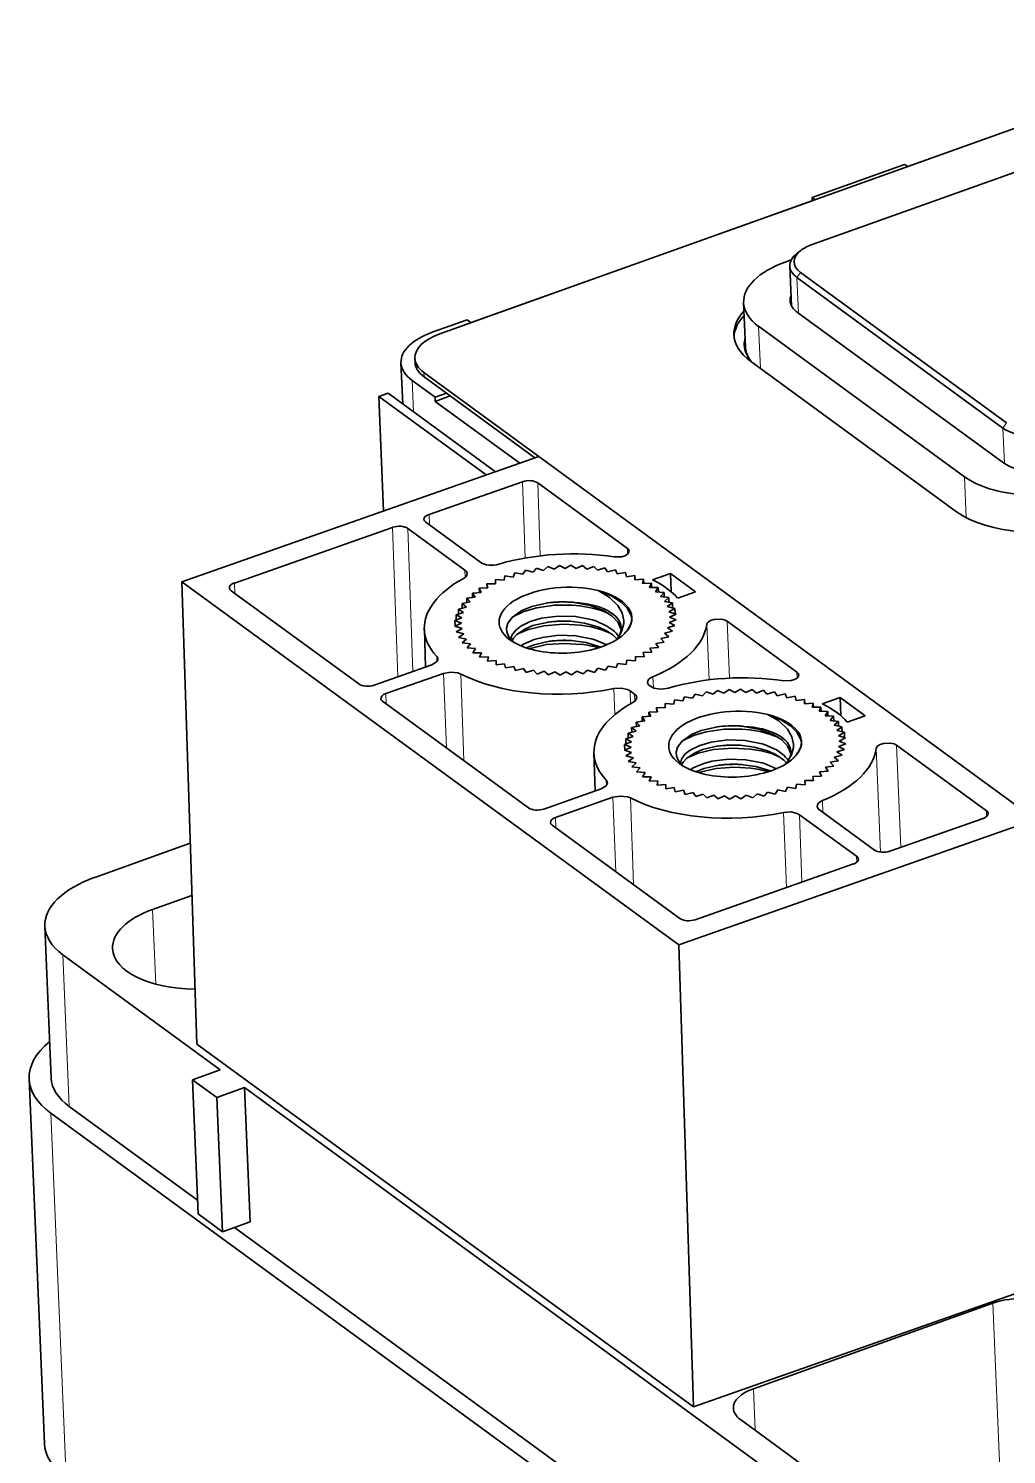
# Model space of a CAD drawing. Extents: x -1334 to -16, y -214 to 699.
# Drawn here: x -638.9 to -594.8, y 167.3 to 231.7 of the extents above; entities that cross this region are included whole.
import ezdxf

# ---------------------------------------------------------------- set-up
doc = ezdxf.new("R2010")
doc.units = 0

msp = doc.modelspace()

# ---------------------------------------------------------------- linework, layer by layer
at = {"color": 7, "lineweight": 35}
for p, q in [((-581.757, 231.677), (-620.319, 217.889)), ((-593.44, 195.961), (-615.857, 212.351)), ((-631.962, 206.681), (-609.544, 190.291)), ((-631.297, 185.812), (-631.962, 206.681)), ((-609.544, 190.291), (-608.879, 169.422)), ((-608.879, 169.422), (-631.297, 185.812)), ((-629.138, 183.852), (-569.54, 140.279)), ((-561.886, 127.127), (-637.887, 182.693)), ((-570.565, 134.383), (-629.587, 177.535))]:
    msp.add_line(p, q, dxfattribs=at)
at = {"color": 7, "lineweight": 35, "ltscale": 0.412161}
msp.add_line((-583.682, 230.99), (-599.206, 225.439), dxfattribs=at)
at = {"color": 7, "lineweight": 35, "ltscale": 0.377548}
msp.add_line((-589.304, 227.005), (-603.524, 221.921), dxfattribs=at)
at = {"color": 7, "lineweight": 35, "ltscale": 0.111043}
msp.add_line((-599.345, 225.54), (-603.527, 224.045), dxfattribs=at)
at = {"color": 7, "lineweight": 35, "ltscale": 0.004319}
for p, q in [((-599.205, 225.438), (-599.345, 225.54)), ((-603.527, 224.045), (-603.388, 223.943))]:
    msp.add_line(p, q, dxfattribs=at)
at = {"color": 7, "lineweight": 35, "ltscale": 0.409909}
msp.add_line((-603.474, 223.913), (-618.913, 218.393), dxfattribs=at)
at = {"color": 7, "lineweight": 35, "ltscale": 0.003742}
msp.add_line((-603.527, 224.045), (-603.521, 223.895), dxfattribs=at)
at = {"color": 7, "lineweight": 35, "ltscale": 0.00502}
msp.add_line((-604.034, 221.653), (-604.193, 221.53), dxfattribs=at)
at = {"color": 7, "lineweight": 35, "ltscale": 0.007247}
msp.add_line((-604.736, 221.127), (-604.463, 221.225), dxfattribs=at)
at = {"color": 7, "lineweight": 35, "ltscale": 0.044624}
msp.add_line((-604.531, 220.944), (-604.456, 219.16), dxfattribs=at)
at = {"color": 7, "lineweight": 13, "ltscale": 0.007069}
for p, q in [((-604.046, 220.663), (-604.206, 220.43)), ((-594.75, 213.867), (-594.91, 213.634))]:
    msp.add_line(p, q, dxfattribs=at)
at = {"color": 7, "lineweight": 35, "ltscale": 0.287861}
for p, q in [((-604.206, 220.43), (-594.91, 213.634)), ((-604.046, 220.663), (-594.75, 213.867)), ((-604.182, 218.855), (-594.887, 212.059)), ((-596.643, 211.431), (-605.938, 218.227)), ((-606.297, 216.652), (-597.001, 209.856))]:
    msp.add_line(p, q, dxfattribs=at)
at = {"color": 7, "lineweight": 13, "ltscale": 0.040201}
msp.add_line((-604.206, 220.43), (-604.138, 218.823), dxfattribs=at)
at = {"color": 7, "lineweight": 35, "ltscale": 0.049865}
msp.add_line((-606.613, 219.294), (-606.529, 217.301), dxfattribs=at)
at = {"color": 7, "lineweight": 35, "ltscale": 0.041974}
msp.add_line((-619.091, 218.523), (-620.672, 217.958), dxfattribs=at)
at = {"color": 7, "lineweight": 35, "ltscale": 0.005547}
msp.add_line((-618.911, 218.392), (-619.091, 218.523), dxfattribs=at)
at = {"color": 7, "lineweight": 13, "ltscale": 0.04742}
msp.add_line((-605.938, 218.227), (-605.859, 216.332), dxfattribs=at)
at = {"color": 7, "lineweight": 35, "ltscale": 0.046642}
msp.add_line((-622, 214.719), (-622.078, 216.583), dxfattribs=at)
at = {"color": 7, "lineweight": 35, "ltscale": 0.004878}
msp.add_line((-621.45, 216.784), (-621.442, 216.589), dxfattribs=at)
at = {"color": 7, "lineweight": 35, "ltscale": 0.032003}
msp.add_line((-621.573, 215.784), (-620.539, 215.029), dxfattribs=at)
at = {"color": 7, "lineweight": 13, "ltscale": 0.035556}
msp.add_line((-621.513, 214.363), (-621.573, 215.784), dxfattribs=at)
at = {"color": 7, "lineweight": 35, "ltscale": 0.16059}
msp.add_line((-621.043, 216.142), (-615.858, 212.35), dxfattribs=at)
at = {"color": 7, "lineweight": 13, "ltscale": 0.004878}
msp.add_line((-621.043, 216.142), (-621.035, 215.947), dxfattribs=at)
at = {"color": 7, "lineweight": 35, "ltscale": 0.031156}
msp.add_line((-621.035, 215.947), (-620.029, 215.211), dxfattribs=at)
at = {"color": 7, "lineweight": 35, "ltscale": 0.011104}
msp.add_line((-622.661, 215.203), (-623.079, 215.053), dxfattribs=at)
at = {"color": 7, "lineweight": 35, "ltscale": 0.150029}
msp.add_line((-622.661, 215.203), (-617.817, 211.661), dxfattribs=at)
at = {"color": 7, "lineweight": 35, "ltscale": 0.013547}
msp.add_line((-620.539, 215.029), (-620.029, 215.211), dxfattribs=at)
at = {"color": 7, "lineweight": 35, "ltscale": 0.123777}
msp.add_line((-620.029, 215.211), (-616.032, 212.289), dxfattribs=at)
at = {"color": 7, "lineweight": 35, "ltscale": 0.129327}
msp.add_line((-623.079, 215.053), (-622.862, 209.885), dxfattribs=at)
at = {"color": 7, "lineweight": 35, "ltscale": 0.149963}
msp.add_line((-623.079, 215.053), (-618.237, 211.513), dxfattribs=at)
at = {"color": 7, "lineweight": 35, "ltscale": 0.00477}
msp.add_line((-620.531, 214.838), (-620.539, 215.029), dxfattribs=at)
at = {"color": 7, "lineweight": 35, "ltscale": 0.018054}
msp.add_line((-620.531, 214.838), (-619.851, 215.081), dxfattribs=at)
at = {"color": 7, "lineweight": 35, "ltscale": 0.118166}
msp.add_line((-620.531, 214.838), (-616.716, 212.048), dxfattribs=at)
at = {"color": 7, "lineweight": 13, "ltscale": 0.040166}
msp.add_line((-594.91, 213.634), (-594.843, 212.029), dxfattribs=at)
at = {"color": 7, "lineweight": 35, "ltscale": 0.426839}
for p, q in [((-615.857, 212.351), (-631.962, 206.681)), ((-609.544, 190.291), (-593.44, 195.961))]:
    msp.add_line(p, q, dxfattribs=at)
at = {"color": 7, "lineweight": 13, "ltscale": 0.046127}
msp.add_line((-596.566, 209.588), (-596.643, 211.431), dxfattribs=at)
at = {"color": 7, "lineweight": 35, "ltscale": 0.111666}
msp.add_line((-616.6, 211.211), (-620.813, 209.728), dxfattribs=at)
at = {"color": 7, "lineweight": 13, "ltscale": 0.086303}
msp.add_line((-616.479, 207.761), (-616.6, 211.211), dxfattribs=at)
at = {"color": 7, "lineweight": 35, "ltscale": 0.125382}
msp.add_line((-611.86, 208.199), (-615.908, 211.159), dxfattribs=at)
at = {"color": 7, "lineweight": 13, "ltscale": 0.082458}
msp.add_line((-615.908, 211.159), (-615.793, 207.862), dxfattribs=at)
at = {"color": 7, "lineweight": 35, "ltscale": 0.076858}
msp.add_line((-620.958, 209.381), (-618.476, 207.566), dxfattribs=at)
at = {"color": 7, "lineweight": 13, "ltscale": 0.011728}
for p, q in [((-620.813, 209.728), (-620.792, 209.259)), ((-629.577, 206.167), (-629.598, 206.635)), ((-622.742, 201.17), (-622.764, 201.638)), ((-615.088, 195.573), (-615.109, 196.042))]:
    msp.add_line(p, q, dxfattribs=at)
at = {"color": 7, "lineweight": 35, "ltscale": 0.189277}
msp.add_line((-622.457, 209.149), (-629.598, 206.635), dxfattribs=at)
at = {"color": 7, "lineweight": 13, "ltscale": 0.168818}
msp.add_line((-622.22, 202.401), (-622.457, 209.149), dxfattribs=at)
at = {"color": 7, "lineweight": 35, "ltscale": 0.079638}
for p, q in [((-619.194, 207.217), (-621.765, 209.097)), ((-601.515, 194.292), (-604.087, 196.172))]:
    msp.add_line(p, q, dxfattribs=at)
at = {"color": 7, "lineweight": 13, "ltscale": 0.161501}
msp.add_line((-621.539, 202.641), (-621.765, 209.097), dxfattribs=at)
at = {"color": 7, "lineweight": 13, "ltscale": 0.006651}
for p, q in [((-611.854, 207.933), (-611.86, 208.199)), ((-604.199, 202.336), (-604.205, 202.602))]:
    msp.add_line(p, q, dxfattribs=at)
at = {"color": 7, "lineweight": 35, "ltscale": 0.006527}
for p, q in [((-615.448, 207.38), (-615.642, 207.206)), ((-613.856, 202.53), (-613.662, 202.705)), ((-607.793, 201.784), (-607.987, 201.609))]:
    msp.add_line(p, q, dxfattribs=at)
at = {"color": 7, "lineweight": 35, "ltscale": 0.007904}
for p, q in [((-615.157, 207.258), (-615.448, 207.38)), ((-614.148, 202.653), (-613.856, 202.53)), ((-607.502, 201.661), (-607.793, 201.784)), ((-606.493, 197.056), (-606.201, 196.934))]:
    msp.add_line(p, q, dxfattribs=at)
at = {"color": 7, "lineweight": 35, "ltscale": 0.007045}
for p, q in [((-614.928, 207.423), (-615.157, 207.258)), ((-614.376, 202.488), (-614.148, 202.653)), ((-607.273, 201.826), (-607.502, 201.661))]:
    msp.add_line(p, q, dxfattribs=at)
at = {"color": 7, "lineweight": 35, "ltscale": 0.007407}
for p, q in [((-614.666, 207.285), (-614.928, 207.423)), ((-614.639, 202.626), (-614.376, 202.488)), ((-607.011, 201.689), (-607.273, 201.826)), ((-606.984, 197.029), (-606.721, 196.892))]:
    msp.add_line(p, q, dxfattribs=at)
at = {"color": 7, "lineweight": 35, "ltscale": 0.007556}
for p, q in [((-614.405, 207.438), (-614.666, 207.285)), ((-614.899, 202.473), (-614.639, 202.626)), ((-606.75, 201.842), (-607.011, 201.689))]:
    msp.add_line(p, q, dxfattribs=at)
at = {"color": 7, "lineweight": 35, "ltscale": 0.006892}
for p, q in [((-614.175, 207.287), (-614.405, 207.438)), ((-615.13, 202.624), (-614.899, 202.473)), ((-606.52, 201.69), (-606.75, 201.842)), ((-607.475, 197.028), (-607.245, 196.876))]:
    msp.add_line(p, q, dxfattribs=at)
at = {"color": 7, "lineweight": 35, "ltscale": 0.008044}
for p, q in [((-613.885, 207.426), (-614.175, 207.287)), ((-615.42, 202.485), (-615.13, 202.624)), ((-606.23, 201.83), (-606.52, 201.69)), ((-607.765, 196.888), (-607.475, 197.028))]:
    msp.add_line(p, q, dxfattribs=at)
at = {"color": 7, "lineweight": 35, "ltscale": 0.006378}
for p, q in [((-613.689, 207.263), (-613.885, 207.426)), ((-606.034, 201.666), (-606.23, 201.83))]:
    msp.add_line(p, q, dxfattribs=at)
at = {"color": 7, "lineweight": 35, "ltscale": 0.008492}
for p, q in [((-613.373, 207.387), (-613.689, 207.263)), ((-605.718, 201.791), (-606.034, 201.666))]:
    msp.add_line(p, q, dxfattribs=at)
at = {"color": 7, "lineweight": 35, "ltscale": 0.00589}
for p, q in [((-613.213, 207.214), (-613.373, 207.387)), ((-616.091, 202.697), (-615.932, 202.524)), ((-605.559, 201.617), (-605.718, 201.791)), ((-608.436, 197.101), (-608.277, 196.927))]:
    msp.add_line(p, q, dxfattribs=at)
at = {"color": 7, "lineweight": 13, "ltscale": 0.008158}
for p, q in [((-619.194, 207.217), (-619.183, 206.891)), ((-611.539, 201.62), (-611.528, 201.294))]:
    msp.add_line(p, q, dxfattribs=at)
at = {"color": 7, "lineweight": 35, "ltscale": 0.009632}
for p, q in [((-617.424, 206.759), (-617.808, 206.789)), ((-609.769, 201.163), (-610.154, 201.193))]:
    msp.add_line(p, q, dxfattribs=at)
at = {"color": 7, "lineweight": 35, "ltscale": 0.004868}
for p, q in [((-617.808, 206.789), (-617.805, 206.595)), ((-611.496, 203.122), (-611.499, 203.316)), ((-610.154, 201.193), (-610.151, 200.998)), ((-603.841, 197.525), (-603.844, 197.72))]:
    msp.add_line(p, q, dxfattribs=at)
at = {"color": 7, "lineweight": 35, "ltscale": 0.004967}
for p, q in [((-617.386, 206.954), (-617.424, 206.759)), ((-611.918, 202.957), (-611.88, 203.152)), ((-609.731, 201.358), (-609.769, 201.163)), ((-604.263, 197.36), (-604.225, 197.555))]:
    msp.add_line(p, q, dxfattribs=at)
at = {"color": 7, "lineweight": 35, "ltscale": 0.009417}
for p, q in [((-617.013, 206.904), (-617.386, 206.954)), ((-612.292, 203.007), (-611.918, 202.957)), ((-609.358, 201.308), (-609.731, 201.358)), ((-604.637, 197.41), (-604.263, 197.36))]:
    msp.add_line(p, q, dxfattribs=at)
at = {"color": 7, "lineweight": 35, "ltscale": 0.005214}
for p, q in [((-616.934, 207.097), (-617.013, 206.904)), ((-612.371, 202.814), (-612.292, 203.007)), ((-609.279, 201.501), (-609.358, 201.308))]:
    msp.add_line(p, q, dxfattribs=at)
at = {"color": 7, "lineweight": 35, "ltscale": 0.009131}
for p, q in [((-616.575, 207.028), (-616.934, 207.097)), ((-608.92, 201.431), (-609.279, 201.501)), ((-605.074, 197.287), (-604.716, 197.217))]:
    msp.add_line(p, q, dxfattribs=at)
at = {"color": 7, "lineweight": 35, "ltscale": 0.005579}
for p, q in [((-616.456, 207.217), (-616.575, 207.028)), ((-608.802, 201.62), (-608.92, 201.431))]:
    msp.add_line(p, q, dxfattribs=at)
at = {"color": 7, "lineweight": 35, "ltscale": 0.008777}
for p, q in [((-616.117, 207.129), (-616.456, 207.217)), ((-613.188, 202.782), (-612.848, 202.694)), ((-605.533, 197.186), (-605.193, 197.098))]:
    msp.add_line(p, q, dxfattribs=at)
at = {"color": 7, "lineweight": 35, "ltscale": 0.006029}
for p, q in [((-615.959, 207.312), (-616.117, 207.129)), ((-613.345, 202.599), (-613.188, 202.782)), ((-608.305, 201.715), (-608.462, 201.532)), ((-605.69, 197.003), (-605.533, 197.186))]:
    msp.add_line(p, q, dxfattribs=at)
at = {"color": 7, "lineweight": 35, "ltscale": 0.008366}
for p, q in [((-615.642, 207.206), (-615.959, 207.312)), ((-613.662, 202.705), (-613.345, 202.599))]:
    msp.add_line(p, q, dxfattribs=at)
at = {"color": 7, "lineweight": 35, "ltscale": 0.008889}
for p, q in [((-612.875, 207.322), (-613.213, 207.214)), ((-605.22, 201.725), (-605.559, 201.617))]:
    msp.add_line(p, q, dxfattribs=at)
at = {"color": 7, "lineweight": 35, "ltscale": 0.005462}
for p, q in [((-612.754, 207.14), (-612.875, 207.322)), ((-616.55, 202.771), (-616.43, 202.589)), ((-605.099, 201.543), (-605.22, 201.725)), ((-608.896, 197.175), (-608.775, 196.993))]:
    msp.add_line(p, q, dxfattribs=at)
at = {"color": 7, "lineweight": 35, "ltscale": 0.009222}
for p, q in [((-612.396, 207.23), (-612.754, 207.14)), ((-604.741, 201.634), (-605.099, 201.543))]:
    msp.add_line(p, q, dxfattribs=at)
at = {"color": 7, "lineweight": 35, "ltscale": 0.005127}
for p, q in [((-612.315, 207.042), (-612.396, 207.23)), ((-616.989, 202.869), (-616.908, 202.681)), ((-604.66, 201.445), (-604.741, 201.634)), ((-609.334, 197.272), (-609.253, 197.084))]:
    msp.add_line(p, q, dxfattribs=at)
at = {"color": 7, "lineweight": 35, "ltscale": 0.009489}
for p, q in [((-611.942, 207.114), (-612.315, 207.042)), ((-604.288, 201.517), (-604.66, 201.445))]:
    msp.add_line(p, q, dxfattribs=at)
at = {"color": 7, "lineweight": 35, "ltscale": 0.004921}
for p, q in [((-611.902, 206.921), (-611.942, 207.114)), ((-617.402, 202.99), (-617.362, 202.797)), ((-604.247, 201.325), (-604.288, 201.517)), ((-609.748, 197.393), (-609.707, 197.201))]:
    msp.add_line(p, q, dxfattribs=at)
at = {"color": 7, "lineweight": 35, "ltscale": 0.00968}
for p, q in [((-611.518, 206.974), (-611.902, 206.921)), ((-603.864, 201.377), (-604.247, 201.325))]:
    msp.add_line(p, q, dxfattribs=at)
at = {"color": 7, "lineweight": 35, "ltscale": 0.004871}
for p, q in [((-611.519, 206.779), (-611.518, 206.974)), ((-617.785, 203.132), (-617.786, 202.937)), ((-603.864, 201.182), (-603.864, 201.377)), ((-610.131, 197.535), (-610.131, 197.341))]:
    msp.add_line(p, q, dxfattribs=at)
at = {"color": 7, "lineweight": 35, "ltscale": 0.009792}
for p, q in [((-611.129, 206.812), (-611.519, 206.779)), ((-618.176, 203.099), (-617.785, 203.132))]:
    msp.add_line(p, q, dxfattribs=at)
at = {"color": 7, "lineweight": 35, "ltscale": 0.004858}
for p, q in [((-611.518, 206.974), (-611.511, 206.78)), ((-603.864, 201.377), (-603.856, 201.183))]:
    msp.add_line(p, q, dxfattribs=at)
at = {"color": 7, "lineweight": 35, "ltscale": 0.004982}
for p, q in [((-611.17, 206.617), (-611.129, 206.812)), ((-618.134, 203.294), (-618.176, 203.099)), ((-603.515, 201.02), (-603.474, 201.215))]:
    msp.add_line(p, q, dxfattribs=at)
at = {"color": 7, "lineweight": 35, "ltscale": 0.004837}
for p, q in [((-611.129, 206.812), (-611.121, 206.618)), ((-618.196, 206.604), (-618.189, 206.411)), ((-610.541, 201.008), (-610.534, 200.814)), ((-603.474, 201.215), (-603.467, 201.022))]:
    msp.add_line(p, q, dxfattribs=at)
at = {"color": 7, "lineweight": 35, "ltscale": 0.021481}
for p, q in [((-610.722, 206.776), (-609.911, 207.061)), ((-608.78, 206.234), (-609.59, 205.949)), ((-603.067, 201.18), (-602.257, 201.465)), ((-601.125, 200.637), (-601.935, 200.352))]:
    msp.add_line(p, q, dxfattribs=at)
at = {"color": 7, "lineweight": 35, "ltscale": 0.035049}
msp.add_line((-609.911, 207.061), (-608.78, 206.234), dxfattribs=at)
at = {"color": 7, "lineweight": 35, "ltscale": 0.020445}
for p, q in [((-609.886, 206.244), (-609.911, 207.061)), ((-602.257, 201.465), (-602.231, 200.648))]:
    msp.add_line(p, q, dxfattribs=at)
at = {"color": 7, "lineweight": 35, "ltscale": 0.178401}
msp.add_line((-623.983, 202.077), (-629.743, 206.288), dxfattribs=at)
at = {"color": 7, "lineweight": 35, "ltscale": 0.009798}
for p, q in [((-618.46, 206.213), (-618.851, 206.182)), ((-610.806, 200.617), (-611.196, 200.586)), ((-603.189, 198.101), (-602.798, 198.132))]:
    msp.add_line(p, q, dxfattribs=at)
at = {"color": 7, "lineweight": 35, "ltscale": 0.005493}
for p, q in [((-618.851, 206.182), (-618.727, 206.001)), ((-610.453, 203.729), (-610.577, 203.91))]:
    msp.add_line(p, q, dxfattribs=at)
at = {"color": 7, "lineweight": 35, "ltscale": 0.004925}
for p, q in [((-618.851, 206.182), (-618.844, 205.986)), ((-611.196, 200.586), (-611.189, 200.389))]:
    msp.add_line(p, q, dxfattribs=at)
at = {"color": 7, "lineweight": 35, "ltscale": 0.009821}
for p, q in [((-618.152, 206.412), (-618.545, 206.401)), ((-610.497, 200.815), (-610.89, 200.805))]:
    msp.add_line(p, q, dxfattribs=at)
at = {"color": 7, "lineweight": 35, "ltscale": 0.00515}
for p, q in [((-618.545, 206.401), (-618.46, 206.213)), ((-610.759, 203.51), (-610.844, 203.698)), ((-610.89, 200.805), (-610.806, 200.617)), ((-603.105, 197.913), (-603.189, 198.101))]:
    msp.add_line(p, q, dxfattribs=at)
at = {"color": 7, "lineweight": 35, "ltscale": 0.004854}
for p, q in [((-618.545, 206.401), (-618.538, 206.207)), ((-610.89, 200.805), (-610.883, 200.611))]:
    msp.add_line(p, q, dxfattribs=at)
at = {"color": 7, "lineweight": 35, "ltscale": 0.009766}
msp.add_line((-617.805, 206.595), (-618.196, 206.604), dxfattribs=at)
at = {"color": 7, "lineweight": 35, "ltscale": 0.004932}
for p, q in [((-618.196, 206.604), (-618.152, 206.412)), ((-610.541, 201.008), (-610.497, 200.815))]:
    msp.add_line(p, q, dxfattribs=at)
at = {"color": 7, "lineweight": 35, "ltscale": 0.009824}
for p, q in [((-610.777, 206.629), (-611.17, 206.617)), ((-618.527, 203.282), (-618.134, 203.294)), ((-603.123, 201.032), (-603.515, 201.02))]:
    msp.add_line(p, q, dxfattribs=at)
at = {"color": 7, "lineweight": 35, "ltscale": 0.00524}
for p, q in [((-610.86, 206.436), (-610.777, 206.629)), ((-603.205, 200.84), (-603.123, 201.032))]:
    msp.add_line(p, q, dxfattribs=at)
at = {"color": 7, "lineweight": 35, "ltscale": 0.009774}
for p, q in [((-610.469, 206.428), (-610.86, 206.436)), ((-618.835, 203.483), (-618.445, 203.475)), ((-611.181, 197.886), (-610.79, 197.878))]:
    msp.add_line(p, q, dxfattribs=at)
at = {"color": 7, "lineweight": 35, "ltscale": 0.004869}
for p, q in [((-610.777, 206.629), (-610.77, 206.434)), ((-603.123, 201.032), (-603.115, 200.838))]:
    msp.add_line(p, q, dxfattribs=at)
at = {"color": 7, "lineweight": 35, "ltscale": 0.005614}
for p, q in [((-610.591, 206.24), (-610.469, 206.428)), ((-618.714, 203.671), (-618.835, 203.483)), ((-611.059, 198.075), (-611.181, 197.886))]:
    msp.add_line(p, q, dxfattribs=at)
at = {"color": 7, "lineweight": 35, "ltscale": 0.009645}
for p, q in [((-610.206, 206.211), (-610.591, 206.24)), ((-619.098, 203.7), (-618.714, 203.671)), ((-602.551, 200.615), (-602.936, 200.643))]:
    msp.add_line(p, q, dxfattribs=at)
at = {"color": 7, "lineweight": 35, "ltscale": 0.004957}
for p, q in [((-610.469, 206.428), (-610.461, 206.23)), ((-602.814, 200.832), (-602.807, 200.633))]:
    msp.add_line(p, q, dxfattribs=at)
at = {"color": 7, "lineweight": 35, "ltscale": 0.006069}
for p, q in [((-610.366, 206.029), (-610.206, 206.211)), ((-618.938, 203.882), (-619.098, 203.7))]:
    msp.add_line(p, q, dxfattribs=at)
at = {"color": 7, "lineweight": 35, "ltscale": 0.005105}
for p, q in [((-610.206, 206.211), (-610.198, 206.007)), ((-602.551, 200.615), (-602.544, 200.411))]:
    msp.add_line(p, q, dxfattribs=at)
at = {"color": 7, "lineweight": 35, "ltscale": 0.009247}
for p, q in [((-619.124, 205.544), (-619.483, 205.455)), ((-610.18, 204.367), (-609.821, 204.456)), ((-611.469, 199.948), (-611.828, 199.859)), ((-602.526, 198.77), (-602.167, 198.859))]:
    msp.add_line(p, q, dxfattribs=at)
at = {"color": 7, "lineweight": 35, "ltscale": 0.006935}
for p, q in [((-619.483, 205.455), (-619.25, 205.305)), ((-611.828, 199.859), (-611.595, 199.709))]:
    msp.add_line(p, q, dxfattribs=at)
at = {"color": 7, "lineweight": 35, "ltscale": 0.005523}
for p, q in [((-619.483, 205.455), (-619.475, 205.235)), ((-611.828, 199.859), (-611.82, 199.638))]:
    msp.add_line(p, q, dxfattribs=at)
at = {"color": 7, "lineweight": 35, "ltscale": 0.009507}
for p, q in [((-618.949, 205.777), (-619.323, 205.707)), ((-611.294, 200.181), (-611.668, 200.11)), ((-602.7, 198.537), (-602.327, 198.607))]:
    msp.add_line(p, q, dxfattribs=at)
at = {"color": 7, "lineweight": 35, "ltscale": 0.006419}
for p, q in [((-619.323, 205.707), (-619.124, 205.544)), ((-611.668, 200.11), (-611.469, 199.948)), ((-602.327, 198.607), (-602.526, 198.77))]:
    msp.add_line(p, q, dxfattribs=at)
at = {"color": 7, "lineweight": 35, "ltscale": 0.00525}
for p, q in [((-619.323, 205.707), (-619.315, 205.497)), ((-611.668, 200.11), (-611.66, 199.9))]:
    msp.add_line(p, q, dxfattribs=at)
at = {"color": 7, "lineweight": 35, "ltscale": 0.009691}
for p, q in [((-618.727, 206.001), (-619.111, 205.95)), ((-610.577, 203.91), (-610.193, 203.961)), ((-602.922, 198.313), (-602.538, 198.364))]:
    msp.add_line(p, q, dxfattribs=at)
at = {"color": 7, "lineweight": 35, "ltscale": 0.005929}
for p, q in [((-619.111, 205.95), (-618.949, 205.777)), ((-611.457, 200.354), (-611.294, 200.181))]:
    msp.add_line(p, q, dxfattribs=at)
at = {"color": 7, "lineweight": 35, "ltscale": 0.005054}
for p, q in [((-619.111, 205.95), (-619.104, 205.748)), ((-611.457, 200.354), (-611.449, 200.151))]:
    msp.add_line(p, q, dxfattribs=at)
at = {"color": 7, "lineweight": 35, "ltscale": 0.009438}
for p, q in [((-609.992, 205.98), (-610.366, 206.029)), ((-619.312, 203.93), (-618.938, 203.882)), ((-611.658, 198.334), (-611.283, 198.285))]:
    msp.add_line(p, q, dxfattribs=at)
at = {"color": 7, "lineweight": 35, "ltscale": 0.006569}
for p, q in [((-610.189, 205.806), (-609.992, 205.98)), ((-619.116, 204.105), (-619.312, 203.93)), ((-602.534, 200.21), (-602.337, 200.384)), ((-611.461, 198.508), (-611.658, 198.334))]:
    msp.add_line(p, q, dxfattribs=at)
at = {"color": 7, "lineweight": 35, "ltscale": 0.009157}
for p, q in [((-609.829, 205.738), (-610.189, 205.806)), ((-619.476, 204.172), (-619.116, 204.105)), ((-602.174, 200.142), (-602.534, 200.21)), ((-611.821, 198.576), (-611.461, 198.508))]:
    msp.add_line(p, q, dxfattribs=at)
at = {"color": 7, "lineweight": 35, "ltscale": 0.007086}
for p, q in [((-610.06, 205.575), (-609.829, 205.738)), ((-602.405, 199.978), (-602.174, 200.142))]:
    msp.add_line(p, q, dxfattribs=at)
at = {"color": 7, "lineweight": 35, "ltscale": 0.008808}
for p, q in [((-609.719, 205.488), (-610.06, 205.575)), ((-602.064, 199.891), (-602.405, 199.978))]:
    msp.add_line(p, q, dxfattribs=at)
at = {"color": 7, "lineweight": 35, "ltscale": 0.005321}
for p, q in [((-609.992, 205.98), (-609.984, 205.768)), ((-602.337, 200.384), (-602.329, 200.171))]:
    msp.add_line(p, q, dxfattribs=at)
at = {"color": 7, "lineweight": 35, "ltscale": 0.007597}
for p, q in [((-609.982, 205.336), (-609.719, 205.488)), ((-602.327, 199.739), (-602.064, 199.891))]:
    msp.add_line(p, q, dxfattribs=at)
at = {"color": 7, "lineweight": 35, "ltscale": 0.005621}
for p, q in [((-609.829, 205.738), (-609.82, 205.514)), ((-602.174, 200.142), (-602.166, 199.917))]:
    msp.add_line(p, q, dxfattribs=at)
at = {"color": 7, "lineweight": 35, "ltscale": 0.006028}
for p, q in [((-609.719, 205.488), (-609.71, 205.247)), ((-602.064, 199.891), (-602.055, 199.65))]:
    msp.add_line(p, q, dxfattribs=at)
at = {"color": 7, "lineweight": 35, "ltscale": 0.008527}
for p, q in [((-619.325, 205.062), (-619.643, 204.939)), ((-609.979, 204.849), (-609.661, 204.972)), ((-611.671, 199.465), (-611.989, 199.342)), ((-602.324, 199.252), (-602.006, 199.375))]:
    msp.add_line(p, q, dxfattribs=at)
at = {"color": 7, "lineweight": 35, "ltscale": 0.007944}
for p, q in [((-619.643, 204.939), (-619.35, 204.818)), ((-609.661, 204.972), (-609.955, 205.093)), ((-611.989, 199.342), (-611.695, 199.221))]:
    msp.add_line(p, q, dxfattribs=at)
at = {"color": 7, "lineweight": 35, "ltscale": 0.006396}
for p, q in [((-619.643, 204.939), (-619.634, 204.683)), ((-611.989, 199.342), (-611.979, 199.087))]:
    msp.add_line(p, q, dxfattribs=at)
at = {"color": 7, "lineweight": 35, "ltscale": 0.008083}
for p, q in [((-619.35, 204.818), (-619.642, 204.679)), ((-611.695, 199.221), (-611.987, 199.083)), ((-602.3, 199.497), (-602.008, 199.635))]:
    msp.add_line(p, q, dxfattribs=at)
at = {"color": 7, "lineweight": 35, "ltscale": 0.008919}
msp.add_line((-619.25, 205.305), (-619.59, 205.198), dxfattribs=at)
at = {"color": 7, "lineweight": 35, "ltscale": 0.007449}
for p, q in [((-619.59, 205.198), (-619.325, 205.062)), ((-609.714, 204.712), (-609.979, 204.849)), ((-602.059, 199.116), (-602.324, 199.252))]:
    msp.add_line(p, q, dxfattribs=at)
at = {"color": 7, "lineweight": 35, "ltscale": 0.005895}
for p, q in [((-619.59, 205.198), (-619.582, 204.963)), ((-611.935, 199.602), (-611.927, 199.366))]:
    msp.add_line(p, q, dxfattribs=at)
at = {"color": 7, "lineweight": 35, "ltscale": 0.008401}
for p, q in [((-609.662, 205.231), (-609.982, 205.336)), ((-619.642, 204.679), (-619.323, 204.575)), ((-602.008, 199.635), (-602.327, 199.739)), ((-611.987, 199.083), (-611.668, 198.978))]:
    msp.add_line(p, q, dxfattribs=at)
at = {"color": 7, "lineweight": 35, "ltscale": 0.008084}
msp.add_line((-609.955, 205.093), (-609.662, 205.231), dxfattribs=at)
at = {"color": 7, "lineweight": 35, "ltscale": 0.097765}
msp.add_line((-604.205, 202.602), (-607.362, 204.91), dxfattribs=at)
at = {"color": 7, "lineweight": 13, "ltscale": 0.064326}
msp.add_line((-607.256, 202.339), (-607.362, 204.91), dxfattribs=at)
at = {"color": 7, "lineweight": 35, "ltscale": 0.042886}
for p, q in [((-621.024, 204.555), (-620.971, 202.841)), ((-613.369, 198.959), (-613.316, 197.244))]:
    msp.add_line(p, q, dxfattribs=at)
at = {"color": 7, "lineweight": 35, "ltscale": 0.007599}
for p, q in [((-619.323, 204.575), (-619.586, 204.423)), ((-611.668, 198.978), (-611.931, 198.826))]:
    msp.add_line(p, q, dxfattribs=at)
at = {"color": 7, "lineweight": 35, "ltscale": 0.008809}
for p, q in [((-619.586, 204.423), (-619.244, 204.336)), ((-611.931, 198.826), (-611.589, 198.74))]:
    msp.add_line(p, q, dxfattribs=at)
at = {"color": 7, "lineweight": 35, "ltscale": 0.007087}
for p, q in [((-619.244, 204.336), (-619.476, 204.172)), ((-611.589, 198.74), (-611.821, 198.576))]:
    msp.add_line(p, q, dxfattribs=at)
at = {"color": 7, "lineweight": 35, "ltscale": 0.009506}
msp.add_line((-610.355, 204.134), (-609.982, 204.204), dxfattribs=at)
at = {"color": 7, "lineweight": 35, "ltscale": 0.006418}
msp.add_line((-609.982, 204.204), (-610.18, 204.367), dxfattribs=at)
at = {"color": 7, "lineweight": 35, "ltscale": 0.008918}
for p, q in [((-610.054, 204.606), (-609.714, 204.712)), ((-611.595, 199.709), (-611.935, 199.602)), ((-602.4, 199.009), (-602.059, 199.116))]:
    msp.add_line(p, q, dxfattribs=at)
at = {"color": 7, "lineweight": 35, "ltscale": 0.006934}
for p, q in [((-609.821, 204.456), (-610.054, 204.606)), ((-602.167, 198.859), (-602.4, 199.009))]:
    msp.add_line(p, q, dxfattribs=at)
at = {"color": 7, "lineweight": 13, "ltscale": 0.062627}
msp.add_line((-608.176, 202.261), (-608.279, 204.764), dxfattribs=at)
at = {"color": 7, "lineweight": 35, "ltscale": 0.009823}
for p, q in [((-611.152, 203.499), (-610.759, 203.51)), ((-603.497, 197.902), (-603.105, 197.913))]:
    msp.add_line(p, q, dxfattribs=at)
at = {"color": 7, "lineweight": 35, "ltscale": 0.009796}
msp.add_line((-610.844, 203.698), (-610.453, 203.729), dxfattribs=at)
at = {"color": 7, "lineweight": 35, "ltscale": 0.005928}
for p, q in [((-610.193, 203.961), (-610.355, 204.134)), ((-602.538, 198.364), (-602.7, 198.537))]:
    msp.add_line(p, q, dxfattribs=at)
at = {"color": 7, "lineweight": 35, "ltscale": 0.068848}
for p, q in [((-623.291, 202.024), (-620.693, 202.938)), ((-620.166, 202.553), (-622.764, 201.638)), ((-615.636, 196.427), (-613.038, 197.342)), ((-612.511, 196.956), (-615.109, 196.042))]:
    msp.add_line(p, q, dxfattribs=at)
at = {"color": 7, "lineweight": 13, "ltscale": 0.005966}
for p, q in [((-620.467, 203.326), (-620.46, 203.088)), ((-612.813, 197.73), (-612.805, 197.491))]:
    msp.add_line(p, q, dxfattribs=at)
at = {"color": 7, "lineweight": 35, "ltscale": 0.005239}
for p, q in [((-618.445, 203.475), (-618.527, 203.282)), ((-610.79, 197.878), (-610.872, 197.685))]:
    msp.add_line(p, q, dxfattribs=at)
at = {"color": 7, "lineweight": 35, "ltscale": 0.009678}
for p, q in [((-617.786, 202.937), (-617.402, 202.99)), ((-610.131, 197.341), (-609.748, 197.393))]:
    msp.add_line(p, q, dxfattribs=at)
at = {"color": 7, "lineweight": 35, "ltscale": 0.009487}
for p, q in [((-617.362, 202.797), (-616.989, 202.869)), ((-609.707, 197.201), (-609.334, 197.272))]:
    msp.add_line(p, q, dxfattribs=at)
at = {"color": 7, "lineweight": 35, "ltscale": 0.00558}
for p, q in [((-612.848, 202.694), (-612.729, 202.883)), ((-605.193, 197.098), (-605.074, 197.287))]:
    msp.add_line(p, q, dxfattribs=at)
at = {"color": 7, "lineweight": 35, "ltscale": 0.00913}
msp.add_line((-612.729, 202.883), (-612.371, 202.814), dxfattribs=at)
at = {"color": 7, "lineweight": 35, "ltscale": 0.00963}
for p, q in [((-611.88, 203.152), (-611.496, 203.122)), ((-604.225, 197.555), (-603.841, 197.525))]:
    msp.add_line(p, q, dxfattribs=at)
at = {"color": 7, "lineweight": 35, "ltscale": 0.009767}
for p, q in [((-611.499, 203.316), (-611.108, 203.307)), ((-610.151, 200.998), (-610.541, 201.008)), ((-603.844, 197.72), (-603.453, 197.71))]:
    msp.add_line(p, q, dxfattribs=at)
at = {"color": 7, "lineweight": 35, "ltscale": 0.004933}
for p, q in [((-611.108, 203.307), (-611.152, 203.499)), ((-603.453, 197.71), (-603.497, 197.902))]:
    msp.add_line(p, q, dxfattribs=at)
at = {"color": 7, "lineweight": 13, "ltscale": 0.084211}
for p, q in [((-620.166, 202.553), (-620.031, 199.187)), ((-612.511, 196.956), (-612.376, 193.591))]:
    msp.add_line(p, q, dxfattribs=at)
at = {"color": 7, "lineweight": 13, "ltscale": 0.097866}
for p, q in [((-619.244, 198.612), (-619.371, 202.524)), ((-611.589, 193.015), (-611.716, 196.928))]:
    msp.add_line(p, q, dxfattribs=at)
at = {"color": 7, "lineweight": 35, "ltscale": 0.009223}
for p, q in [((-616.908, 202.681), (-616.55, 202.771)), ((-609.253, 197.084), (-608.896, 197.175))]:
    msp.add_line(p, q, dxfattribs=at)
at = {"color": 7, "lineweight": 35, "ltscale": 0.008888}
for p, q in [((-616.43, 202.589), (-616.091, 202.697)), ((-608.775, 196.993), (-608.436, 197.101))]:
    msp.add_line(p, q, dxfattribs=at)
at = {"color": 7, "lineweight": 35, "ltscale": 0.008493}
for p, q in [((-615.932, 202.524), (-615.616, 202.648)), ((-608.277, 196.927), (-607.961, 197.051))]:
    msp.add_line(p, q, dxfattribs=at)
at = {"color": 7, "lineweight": 35, "ltscale": 0.006377}
for p, q in [((-615.616, 202.648), (-615.42, 202.485)), ((-607.961, 197.051), (-607.765, 196.888))]:
    msp.add_line(p, q, dxfattribs=at)
at = {"color": 7, "lineweight": 13, "ltscale": 0.012554}
msp.add_line((-610.688, 201.901), (-610.708, 202.402), dxfattribs=at)
at = {"color": 7, "lineweight": 13, "ltscale": 0.029423}
msp.add_line((-612.469, 201.868), (-612.423, 200.692), dxfattribs=at)
at = {"color": 7, "lineweight": 35, "ltscale": 0.006275}
msp.add_line((-611.539, 201.62), (-611.741, 201.768), dxfattribs=at)
at = {"color": 7, "lineweight": 13, "ltscale": 0.014831}
msp.add_line((-611.722, 201.175), (-611.741, 201.768), dxfattribs=at)
at = {"color": 7, "lineweight": 35, "ltscale": 0.000716527}
msp.add_line((-610.845, 201.987), (-610.822, 201.97), dxfattribs=at)
at = {"color": 7, "lineweight": 35, "ltscale": 0.008779}
msp.add_line((-608.462, 201.532), (-608.802, 201.62), dxfattribs=at)
at = {"color": 7, "lineweight": 35, "ltscale": 0.008364}
for p, q in [((-607.987, 201.609), (-608.305, 201.715)), ((-606.007, 197.109), (-605.69, 197.003))]:
    msp.add_line(p, q, dxfattribs=at)
at = {"color": 7, "lineweight": 35, "ltscale": 0.2038}
msp.add_line((-616.328, 196.48), (-622.909, 201.291), dxfattribs=at)
at = {"color": 7, "lineweight": 35, "ltscale": 0.009791}
for p, q in [((-603.474, 201.215), (-603.864, 201.182)), ((-610.521, 197.503), (-610.131, 197.535))]:
    msp.add_line(p, q, dxfattribs=at)
at = {"color": 7, "lineweight": 35, "ltscale": 0.035048}
msp.add_line((-602.257, 201.465), (-601.125, 200.637), dxfattribs=at)
at = {"color": 7, "lineweight": 35, "ltscale": 0.009693}
msp.add_line((-611.072, 200.404), (-611.457, 200.354), dxfattribs=at)
at = {"color": 7, "lineweight": 35, "ltscale": 0.005494}
for p, q in [((-611.196, 200.586), (-611.072, 200.404)), ((-602.798, 198.132), (-602.922, 198.313))]:
    msp.add_line(p, q, dxfattribs=at)
at = {"color": 7, "lineweight": 35, "ltscale": 0.009775}
msp.add_line((-602.814, 200.832), (-603.205, 200.84), dxfattribs=at)
at = {"color": 7, "lineweight": 35, "ltscale": 0.005615}
msp.add_line((-602.936, 200.643), (-602.814, 200.832), dxfattribs=at)
at = {"color": 7, "lineweight": 35, "ltscale": 0.006068}
for p, q in [((-602.711, 200.432), (-602.551, 200.615)), ((-611.283, 198.285), (-611.443, 198.103))]:
    msp.add_line(p, q, dxfattribs=at)
at = {"color": 7, "lineweight": 35, "ltscale": 0.009436}
msp.add_line((-602.337, 200.384), (-602.711, 200.432), dxfattribs=at)
at = {"color": 7, "lineweight": 35, "ltscale": 0.007448}
msp.add_line((-611.935, 199.602), (-611.671, 199.465), dxfattribs=at)
at = {"color": 7, "lineweight": 35, "ltscale": 0.007942}
msp.add_line((-602.006, 199.375), (-602.3, 199.497), dxfattribs=at)
at = {"color": 7, "lineweight": 13, "ltscale": 0.117248}
msp.add_line((-600.431, 194.482), (-600.624, 199.168), dxfattribs=at)
at = {"color": 7, "lineweight": 35, "ltscale": 0.125383}
msp.add_line((-595.658, 196.353), (-599.707, 199.314), dxfattribs=at)
at = {"color": 7, "lineweight": 13, "ltscale": 0.115464}
msp.add_line((-599.517, 194.699), (-599.707, 199.314), dxfattribs=at)
at = {"color": 7, "lineweight": 35, "ltscale": 0.009644}
msp.add_line((-611.443, 198.103), (-611.059, 198.075), dxfattribs=at)
at = {"color": 7, "lineweight": 35, "ltscale": 0.009822}
msp.add_line((-610.872, 197.685), (-610.479, 197.698), dxfattribs=at)
at = {"color": 7, "lineweight": 35, "ltscale": 0.004981}
msp.add_line((-610.479, 197.698), (-610.521, 197.503), dxfattribs=at)
at = {"color": 7, "lineweight": 35, "ltscale": 0.006528}
msp.add_line((-606.201, 196.934), (-606.007, 197.109), dxfattribs=at)
at = {"color": 7, "lineweight": 35, "ltscale": 0.005213}
msp.add_line((-604.716, 197.217), (-604.637, 197.41), dxfattribs=at)
at = {"color": 7, "lineweight": 35, "ltscale": 0.007558}
msp.add_line((-607.245, 196.876), (-606.984, 197.029), dxfattribs=at)
at = {"color": 7, "lineweight": 35, "ltscale": 0.007043}
msp.add_line((-606.721, 196.892), (-606.493, 197.056), dxfattribs=at)
at = {"color": 7, "lineweight": 13, "ltscale": 0.013297}
msp.add_line((-603.032, 196.274), (-603.053, 196.806), dxfattribs=at)
at = {"color": 7, "lineweight": 13, "ltscale": 0.084845}
msp.add_line((-604.814, 196.272), (-604.682, 192.881), dxfattribs=at)
at = {"color": 7, "lineweight": 13, "ltscale": 0.076222}
msp.add_line((-603.989, 193.124), (-604.087, 196.172), dxfattribs=at)
at = {"color": 7, "lineweight": 35, "ltscale": 0.076859}
msp.add_line((-603.19, 196.39), (-600.708, 194.576), dxfattribs=at)
at = {"color": 7, "lineweight": 35, "ltscale": 0.111665}
msp.add_line((-600.016, 194.523), (-595.803, 196.006), dxfattribs=at)
at = {"color": 7, "lineweight": 13, "ltscale": 0.00663}
for p, q in [((-595.651, 196.088), (-595.658, 196.353)), ((-601.507, 194.027), (-601.515, 194.292))]:
    msp.add_line(p, q, dxfattribs=at)
at = {"color": 7, "lineweight": 35, "ltscale": 0.1784}
msp.add_line((-609.493, 191.483), (-615.254, 195.695), dxfattribs=at)
at = {"color": 7, "lineweight": 35, "ltscale": 0.114299}
msp.add_line((-635.891, 193.342), (-631.586, 194.882), dxfattribs=at)
at = {"color": 7, "lineweight": 35, "ltscale": 0.189278}
msp.add_line((-608.802, 191.43), (-601.66, 193.945), dxfattribs=at)
at = {"color": 7, "lineweight": 35, "ltscale": 0.047119}
msp.add_line((-633.286, 191.893), (-631.511, 192.528), dxfattribs=at)
at = {"color": 7, "lineweight": 13, "ltscale": 0.08448}
msp.add_line((-633.286, 191.893), (-633.143, 188.517), dxfattribs=at)
at = {"color": 7, "lineweight": 35, "ltscale": 0.171553}
msp.add_line((-638.153, 191.133), (-637.864, 184.277), dxfattribs=at)
at = {"color": 7, "lineweight": 13, "ltscale": 0.171553}
msp.add_line((-637.34, 189.848), (-637.051, 182.992), dxfattribs=at)
at = {"color": 7, "lineweight": 35, "ltscale": 0.220129}
msp.add_line((-637.34, 189.848), (-630.232, 184.651), dxfattribs=at)
at = {"color": 7, "lineweight": 35, "ltscale": 0.411931}
msp.add_line((-638.17, 167.772), (-638.863, 184.235), dxfattribs=at)
at = {"color": 7, "lineweight": 35, "ltscale": 0.033312}
for p, q in [((-630.232, 184.651), (-631.486, 184.203)), ((-628.883, 177.787), (-630.137, 177.338))]:
    msp.add_line(p, q, dxfattribs=at)
at = {"color": 7, "lineweight": 35, "ltscale": 0.033865}
msp.add_line((-630.393, 183.403), (-631.486, 184.203), dxfattribs=at)
at = {"color": 7, "lineweight": 35, "ltscale": 0.151764}
for p, q in [((-631.486, 184.203), (-631.231, 178.138)), ((-629.138, 183.852), (-628.883, 177.787)), ((-630.393, 183.403), (-630.137, 177.338))]:
    msp.add_line(p, q, dxfattribs=at)
at = {"color": 7, "lineweight": 35, "ltscale": 0.033314}
msp.add_line((-630.393, 183.403), (-629.138, 183.852), dxfattribs=at)
at = {"color": 7, "lineweight": 35, "ltscale": 0.179435}
msp.add_line((-631.257, 178.756), (-637.051, 182.992), dxfattribs=at)
at = {"color": 7, "lineweight": 13, "ltscale": 0.411931}
msp.add_line((-637.194, 166.23), (-637.887, 182.693), dxfattribs=at)
at = {"color": 7, "lineweight": 35, "ltscale": 0.033866}
msp.add_line((-631.231, 178.138), (-630.137, 177.338), dxfattribs=at)
at = {"color": 7, "lineweight": 35, "ltscale": 0.432412}
msp.add_line((-592.564, 175.165), (-608.879, 169.422), dxfattribs=at)
at = {"color": 7, "lineweight": 35, "ltscale": 0.287012}
msp.add_line((-606.171, 170.248), (-595.361, 174.113), dxfattribs=at)
at = {"color": 7, "lineweight": 13, "ltscale": 0.250919}
msp.add_line((-595.361, 174.113), (-594.939, 164.085), dxfattribs=at)
at = {"color": 7, "lineweight": 13, "ltscale": 0.04702}
msp.add_line((-606.171, 170.248), (-606.092, 168.369), dxfattribs=at)
at = {"color": 7, "lineweight": 35, "ltscale": 0.221822}
msp.add_line((-599.588, 163.613), (-606.75, 168.85), dxfattribs=at)
at = {"color": 7, "lineweight": 35}
for points in [[(-612.45, 207.814), (-612.117, 207.823), (-611.969, 207.866), (-611.857, 207.93), (-611.79, 208.021), (-611.783, 208.069)], [(-619.095, 207.058), (-619.112, 206.98), (-619.167, 206.905), (-619.263, 206.836)], [(-613.179, 206.292), (-612.605, 206.067), (-612.14, 205.771)], [(-613.179, 206.292), (-612.683, 206), (-612.291, 205.624)], [(-615.448, 205.737), (-616.179, 205.574), (-616.628, 205.387), (-617.048, 205.093), (-617.253, 204.82), (-617.314, 204.597), (-617.302, 204.426), (-617.24, 204.258), (-617.126, 204.095), (-616.962, 203.943)], [(-617.032, 205.109), (-616.536, 205.345), (-615.954, 205.516), (-615.154, 205.632), (-614.347, 205.634), (-614.009, 205.601)], [(-612.54, 205.142), (-612.936, 205.396), (-613.536, 205.622), (-614.255, 205.757)], [(-614.009, 205.601), (-613.515, 205.519), (-613.047, 205.392), (-612.693, 205.256)], [(-612.291, 205.624), (-612.091, 205.291), (-612.015, 204.946), (-612.019, 204.808), (-612.111, 204.472), (-612.221, 204.27)], [(-612.14, 205.771), (-611.869, 205.497), (-611.703, 205.197), (-611.662, 205.049)], [(-617.119, 204.087), (-617.069, 204.273), (-616.9, 204.509), (-616.675, 204.688), (-616.252, 204.897), (-615.737, 205.047), (-614.977, 205.144), (-614.196, 205.117), (-613.432, 204.965), (-613.289, 204.919), (-612.787, 204.693), (-612.517, 204.505)], [(-615.413, 204.87), (-616.121, 204.709), (-616.492, 204.554), (-616.852, 204.313), (-617.002, 204.145), (-617.065, 204.032)], [(-612.508, 204.274), (-612.82, 204.484), (-613.19, 204.652), (-613.799, 204.825), (-614.44, 204.906)], [(-612.141, 204.522), (-612.276, 204.852), (-612.54, 205.142)], [(-607.362, 204.91), (-607.479, 204.967), (-607.63, 205.001), (-607.958, 204.989), (-608.103, 204.941), (-608.212, 204.872), (-608.268, 204.802), (-608.279, 204.764)], [(-616.822, 204.339), (-616.325, 204.539), (-615.626, 204.706), (-614.749, 204.778), (-613.977, 204.733)], [(-616.673, 203.8), (-616.543, 203.88), (-616.067, 204.082), (-615.698, 204.18), (-614.949, 204.276), (-614.18, 204.251), (-613.425, 204.105), (-613.325, 204.074), (-612.786, 203.843)], [(-613.977, 204.733), (-613.483, 204.651), (-613.015, 204.524), (-612.661, 204.388)], [(-615.382, 204.002), (-616.063, 203.849), (-616.421, 203.705)], [(-616.304, 203.668), (-615.51, 203.851), (-614.69, 203.91), (-613.945, 203.865)], [(-613.052, 203.742), (-613.713, 203.946), (-614.407, 204.038)], [(-620.415, 203.21), (-620.422, 203.159), (-620.471, 203.075), (-620.693, 202.938)], [(-620.166, 202.553), (-619.837, 202.611), (-619.505, 202.576), (-619.371, 202.524)], [(-604.795, 202.217), (-604.462, 202.227), (-604.314, 202.27), (-604.202, 202.334), (-604.135, 202.425), (-604.128, 202.472)], [(-612.469, 201.868), (-612.143, 201.89), (-611.85, 201.827), (-611.741, 201.768)], [(-611.44, 201.461), (-611.457, 201.383), (-611.512, 201.309), (-611.609, 201.239)], [(-605.524, 200.695), (-604.95, 200.47), (-604.485, 200.175)], [(-605.524, 200.695), (-605.028, 200.403), (-604.636, 200.028)], [(-607.793, 200.141), (-608.524, 199.978), (-608.973, 199.79), (-609.393, 199.497), (-609.598, 199.223), (-609.659, 199.001), (-609.647, 198.829), (-609.585, 198.662), (-609.471, 198.499), (-609.307, 198.346)], [(-609.377, 199.512), (-608.881, 199.749), (-608.299, 199.92), (-607.499, 200.036), (-606.692, 200.037), (-606.354, 200.005)], [(-604.885, 199.546), (-605.281, 199.799), (-605.881, 200.026), (-606.601, 200.16)], [(-606.354, 200.005), (-605.861, 199.922), (-605.393, 199.796), (-605.038, 199.659)], [(-604.636, 200.028), (-604.437, 199.694), (-604.36, 199.349), (-604.364, 199.212), (-604.456, 198.876), (-604.567, 198.673)], [(-604.485, 200.175), (-604.214, 199.901), (-604.048, 199.6), (-604.007, 199.452)], [(-609.464, 198.491), (-609.415, 198.677), (-609.245, 198.913), (-609.02, 199.091), (-608.597, 199.3), (-608.082, 199.45), (-607.322, 199.547), (-606.541, 199.52), (-605.777, 199.369), (-605.634, 199.323), (-605.132, 199.096), (-604.862, 198.909)], [(-607.758, 199.274), (-608.466, 199.112), (-608.838, 198.957), (-609.197, 198.716), (-609.347, 198.549), (-609.41, 198.435)], [(-609.167, 198.743), (-608.67, 198.943), (-607.971, 199.109), (-607.094, 199.182), (-606.322, 199.137)], [(-604.853, 198.678), (-605.165, 198.887), (-605.535, 199.056), (-606.144, 199.228), (-606.785, 199.31)], [(-606.322, 199.137), (-605.829, 199.054), (-605.361, 198.928), (-605.006, 198.791)], [(-604.487, 198.925), (-604.621, 199.255), (-604.885, 199.546)], [(-599.707, 199.314), (-599.824, 199.371), (-599.975, 199.405), (-600.303, 199.393), (-600.448, 199.344), (-600.557, 199.276), (-600.613, 199.205), (-600.624, 199.168)], [(-609.018, 198.204), (-608.888, 198.283), (-608.412, 198.486), (-608.043, 198.584), (-607.294, 198.679), (-606.525, 198.654), (-605.77, 198.508), (-605.67, 198.477), (-605.132, 198.246)], [(-607.727, 198.405), (-608.408, 198.253), (-608.767, 198.109)], [(-605.397, 198.146), (-606.058, 198.349), (-606.752, 198.442)], [(-608.649, 198.071), (-607.856, 198.254), (-607.035, 198.314), (-606.29, 198.269)], [(-612.76, 197.613), (-612.767, 197.562), (-612.816, 197.478), (-613.038, 197.342)], [(-612.511, 196.956), (-612.182, 197.014), (-611.851, 196.979), (-611.716, 196.928)], [(-604.814, 196.272), (-604.489, 196.293), (-604.195, 196.23), (-604.087, 196.172)]]:
    msp.add_lwpolyline(points, dxfattribs=at)
for centre, radius, start, end in [((-620.868, 209.531), 0.174, 187.26532, 238.82081), ((-611.95, 208.055), 0.169, 4.67954, 57.76859), ((-619.304, 207.036), 0.211, 5.92957, 58.58575), ((-614.728, 199.652), 6.127, 87.30245, 97.05124), ((-614.765, 200.608), 5.174, 86.74689, 97.58446), ((-614.724, 201.265), 4.517, 84.0407, 86.792), ((-614.696, 198.787), 6.124, 87.29185, 97.19633), ((-614.737, 199.804), 5.111, 86.66507, 97.5918), ((-612.534, 205.082), 0.872, 333.26277, 6.98965), ((-613.343, 203.479), 1.318, 33.91606, 51.14979), ((-613.412, 203.174), 1.424, 40.28645, 50.57939), ((-613.22, 204.748), 1.107, 322.24958, 334.4196), ((-614.664, 197.919), 6.124, 87.25, 97.18125), ((-614.705, 198.936), 5.111, 86.64891, 97.60717), ((-614.549, 198.731), 5.17, 74.34811, 83.28622), ((-620.594, 203.199), 0.18, 3.5743, 45.20317), ((-604.295, 202.459), 0.169, 4.67944, 57.76876), ((-611.649, 201.439), 0.211, 5.92957, 58.58575), ((-607.074, 194.055), 6.127, 87.30244, 97.05124), ((-607.11, 195.012), 5.174, 86.74689, 97.58446), ((-607.07, 195.668), 4.517, 84.0407, 86.792), ((-607.042, 193.191), 6.124, 87.29185, 97.19633), ((-607.083, 194.207), 5.111, 86.66507, 97.5918), ((-604.879, 199.485), 0.872, 333.26277, 6.98965), ((-607.009, 192.322), 6.124, 87.25, 97.18125), ((-607.051, 193.34), 5.111, 86.64891, 97.60716), ((-605.689, 197.882), 1.318, 33.91606, 51.14979), ((-605.758, 197.578), 1.424, 40.28645, 50.57939), ((-605.565, 199.151), 1.107, 322.24958, 334.4196), ((-612.94, 197.602), 0.18, 3.57431, 45.20317), ((-606.894, 193.134), 5.17, 74.34811, 83.28622)]:
    msp.add_arc(centre, radius, start, end, dxfattribs=at)
for centre, major_axis, ratio, start_param, end_param in [((-602.54, 221.201), (1.798, 0.076), 0.497921, 2.529966, 3.699571), ((-602.54, 221.201), (1.798, 0.076), 0.497921, 2.128775, 2.529966), ((-602.467, 219.468), (-4.146, -0.175), 0.497921, 5.270367, 6.2833), ((-602.533, 221.028), (-1.998, -0.084), 0.497921, 5.671559, 6.2833), ((-602.533, 221.028), (-1.998, -0.084), 0.497921, 0.000115, 0.557978), ((-602.467, 219.468), (-2.048, -0.086), 0.497921, 6.062033, 6.2833), ((-602.467, 219.468), (-4.146, -0.175), 0.497921, 0.000115, 0.557978), ((-602.467, 219.468), (-2.048, -0.086), 0.497921, 0.000115, 0.557978), ((-602.407, 218.043), (4.646, 0.196), 0.497921, 2.673593, 3.141708), ((-602.399, 217.848), (4.646, 0.196), 0.497921, 2.673593, 3.099443), ((-618.971, 216.714), (3.107, 0.131), 0.497921, 2.128775, 3.141708), ((-618.952, 216.889), (2.498, 0.105), 0.497921, 2.128775, 3.141708), ((-602.407, 218.043), (4.646, 0.196), 0.497921, 3.141708, 3.699571), ((-602.387, 217.562), (-4.196, -0.177), 0.497921, 6.128724, 6.2833), ((-602.387, 217.562), (-4.196, -0.177), 0.497921, 0.000115, 0.38621), ((-602.376, 217.302), (4.196, 0.177), 0.497921, 2.987131, 3.079345), ((-602.383, 217.476), (4.146, 0.175), 0.497921, 3.141708, 3.41272), ((-618.971, 216.714), (3.107, 0.131), 0.497921, 3.141708, 3.699571), ((-618.952, 216.889), (2.498, 0.105), 0.497921, 3.141708, 3.699571), ((-618.944, 216.694), (-2.498, -0.105), 0.497921, 0.000115, 0.557978), ((-593.237, 214.232), (-1.998, -0.084), 0.497921, 0.557978, 2.128775), ((-593.172, 212.673), (-2.048, -0.086), 0.497921, 0.557978, 2.128775), ((-616.327, 211.011), (0.5, 0.018), 0.495523, 0.560523, 2.131292), ((-593.172, 212.673), (-4.146, -0.175), 0.497921, 0.557978, 2.128775), ((-620.54, 209.528), (-0.5, -0.018), 0.495499, 5.272931, 6.287326), ((-593.112, 211.247), (4.646, 0.196), 0.497921, 3.699571, 5.270367), ((-622.183, 208.95), (0.5, 0.018), 0.495523, 0.560523, 2.131292), ((-614.646, 204.782), (-6.378, -0.236), 0.495511, 4.342693, 5.186434), ((-617.955, 207.75), (0.622, 0.023), 0.495511, 3.702112, 5.186427), ((-614.646, 204.782), (6.378, 0.236), 0.495511, 2.361924, 3.13865), ((-614.646, 204.782), (5.461, 0.202), 0.495511, 0.370001, 0.751037), ((-629.325, 206.435), (-0.5, -0.018), 0.495499, 5.272931, 6.286916), ((-629.325, 206.435), (-0.5, -0.018), 0.495499, 0.00373, 0.560515), ((-614.652, 204.955), (2.998, 0.111), 0.495511, 1.039001, 3.702112), ((-614.652, 204.955), (-2.998, -0.111), 0.495511, 2.534428, 4.180593), ((-614.636, 204.521), (2.498, 0.092), 0.495511, 6.283185, 7.682715), ((-614.646, 204.782), (6.378, 0.236), 0.495511, 3.13865, 3.544316), ((-614.652, 204.955), (-2.998, -0.111), 0.495511, 0.607122, 2.534428), ((-614.636, 204.521), (2.498, 0.092), 0.495511, 6.004694, 6.283185), ((-615.709, 205.163), (4.05, -0.091), 0.461809, 5.7776, 6.075835), ((-614.646, 204.782), (6.378, 0.236), 0.495511, 5.359382, 6.203127), ((-614.652, 204.955), (-2.998, -0.111), 0.495511, 0.560519, 0.607122), ((-614.646, 204.782), (6.378, 0.236), 0.495511, 3.859907, 5.042299), ((-610.324, 202.17), (-0.622, -0.023), 0.495511, 5.359389, 6.286234), ((-606.991, 199.185), (6.378, 0.236), 0.495511, 1.201096, 2.044841), ((-623.564, 202.224), (-0.5, -0.018), 0.495523, 0.560523, 2.131292), ((-622.49, 201.439), (-0.5, -0.018), 0.495499, 5.272931, 6.286916), ((-610.324, 202.17), (-0.622, -0.023), 0.495511, 0.003049, 0.560519), ((-610.301, 202.153), (-0.622, -0.023), 0.495511, 0.560519, 2.044834), ((-622.49, 201.439), (-0.5, -0.018), 0.495499, 0.00373, 0.560515), ((-606.991, 199.185), (6.378, 0.236), 0.495511, 2.361924, 3.13865), ((-606.997, 199.359), (2.998, 0.111), 0.495511, 1.039001, 3.702112), ((-606.991, 199.185), (5.461, 0.202), 0.495511, 0.370001, 0.751037), ((-606.997, 199.359), (-2.998, -0.111), 0.495511, 2.534428, 4.180593), ((-606.981, 198.925), (2.498, 0.092), 0.495511, 6.283185, 7.682715), ((-606.981, 198.925), (2.498, 0.092), 0.495511, 6.004694, 6.283185), ((-608.054, 199.567), (4.05, -0.091), 0.461809, 5.7776, 6.075835), ((-606.991, 199.185), (6.378, 0.236), 0.495511, 5.359382, 6.203127), ((-606.991, 199.185), (6.378, 0.236), 0.495511, 3.13865, 3.544316), ((-606.997, 199.359), (-2.998, -0.111), 0.495511, 0.560519, 0.607122), ((-606.997, 199.359), (-2.998, -0.111), 0.495511, 0.607122, 2.534428), ((-615.909, 196.627), (-0.5, -0.018), 0.495523, 0.560523, 2.131292), ((-606.991, 199.185), (6.378, 0.236), 0.495511, 3.859907, 5.042299), ((-602.669, 196.574), (-0.622, -0.023), 0.495511, 5.359389, 6.286234), ((-602.669, 196.574), (-0.622, -0.023), 0.495511, 0.003049, 0.560519), ((-614.835, 195.842), (-0.5, -0.018), 0.495499, 5.272931, 6.286916), ((-614.835, 195.842), (-0.5, -0.018), 0.495499, 0.00373, 0.560515), ((-596.077, 196.206), (0.5, 0.018), 0.495499, 5.272931, 6.278682), ((-596.077, 196.206), (0.5, 0.018), 0.495499, 6.278682, 6.8437), ((-600.29, 194.723), (-0.5, -0.018), 0.495523, 0.560523, 2.131292), ((-601.933, 194.144), (0.5, 0.018), 0.495499, 5.272931, 6.278682), ((-601.933, 194.144), (0.5, 0.018), 0.495499, 6.278682, 6.8437), ((-633.157, 191.344), (-4.996, -0.21), 0.497921, 5.270367, 6.2833), ((-631.099, 190.294), (-3.996, -0.168), 0.497921, 5.270367, 6.2833), ((-609.075, 191.63), (-0.5, -0.018), 0.495523, 0.560523, 2.131292), ((-633.157, 191.344), (-4.996, -0.21), 0.497921, 0.000115, 0.557978), ((-631.099, 190.294), (-3.996, -0.168), 0.497921, 0.000115, 1.480366), ((-632.868, 184.488), (5.995, 0.252), 0.497921, 2.555906, 3.141708), ((-632.868, 184.488), (5.995, 0.252), 0.497921, 3.141708, 3.699571), ((-632.868, 184.488), (4.996, 0.21), 0.497921, 3.141708, 3.699571), ((-594.267, 173.313), (-1.998, -0.084), 0.497921, 3.699571, 5.270367), ((-605.078, 169.448), (-1.998, -0.084), 0.497921, 5.270367, 6.2833), ((-605.078, 169.448), (-1.998, -0.084), 0.497921, 0.000115, 0.557978), ((-632.175, 168.025), (5.995, 0.252), 0.497921, 3.141708, 3.699571)]:
    msp.add_ellipse(centre, major_axis=major_axis, ratio=ratio, start_param=start_param, end_param=end_param, dxfattribs=at)

doc.saveas('drawing.dxf')
